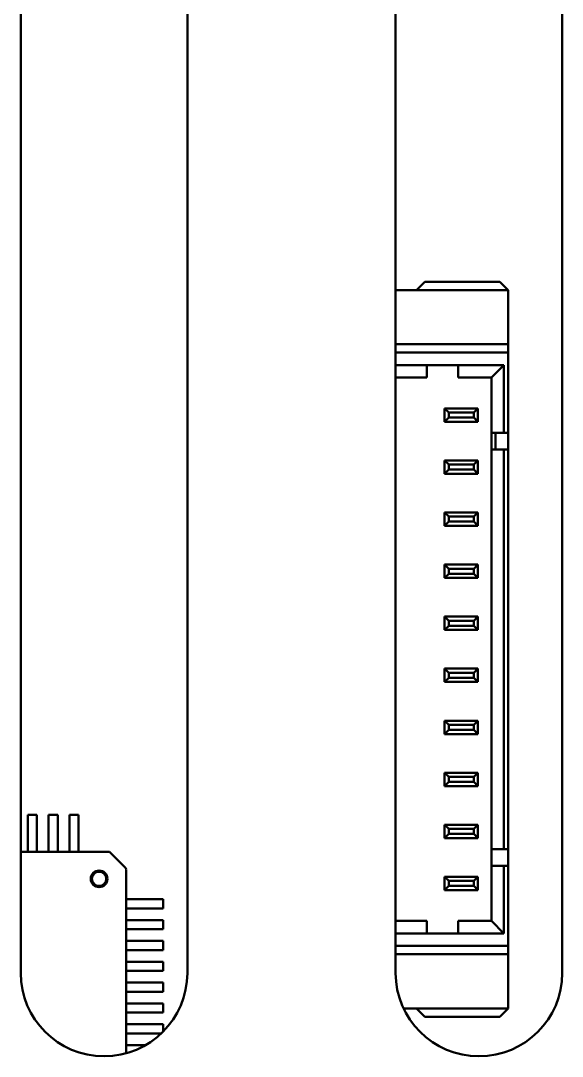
# Model space of a CAD drawing. Header units: millimetres. Extents: x 2121 to 4904, y 892 to 1933.
# Drawn here: x 2773.73 to 2786.73, y 1464.49 to 1489.36 of the extents above; entities that cross this region are included whole.
import ezdxf

# ---------------------------------------------------------------- set-up
doc = ezdxf.new("R2010")
doc.units = ezdxf.units.MM
doc.header["$LTSCALE"] = 1.8
doc.layers.add('외형선(ISO)', color=7, linetype='Continuous', lineweight=50)

msp = doc.modelspace()

# ---------------------------------------------------------------- linework, layer by layer
at = {"layer": '외형선(ISO)', "color": 7}
for p, q in [((2773.729, 1466.494), (2773.729, 1512.494)), ((2777.729, 1512.494), (2777.729, 1466.494)), ((2782.729, 1466.494), (2782.729, 1512.494)), ((2786.729, 1512.494), (2786.729, 1466.494)), ((2783.229, 1482.894), (2783.429, 1483.094)), ((2785.229, 1483.094), (2783.429, 1483.094)), ((2785.429, 1482.894), (2785.229, 1483.094)), ((2785.429, 1482.894), (2782.729, 1482.894)), ((2785.429, 1482.894), (2785.429, 1481.594)), ((2785.429, 1481.594), (2782.729, 1481.594)), ((2785.429, 1481.594), (2785.429, 1481.394)), ((2785.429, 1481.394), (2782.729, 1481.394)), ((2785.429, 1479.469), (2785.429, 1481.394)), ((2783.479, 1481.094), (2782.729, 1481.094)), ((2784.229, 1481.094), (2783.479, 1481.094)), ((2783.479, 1481.094), (2783.479, 1480.794)), ((2785.329, 1481.094), (2784.229, 1481.094)), ((2784.229, 1481.094), (2784.229, 1480.794)), ((2785.329, 1481.094), (2785.029, 1480.794)), ((2785.329, 1479.469), (2785.329, 1481.094)), ((2783.479, 1480.794), (2782.729, 1480.794)), ((2785.029, 1480.794), (2784.229, 1480.794)), ((2785.029, 1479.469), (2785.029, 1480.794)), ((2784.704, 1480.054), (2783.904, 1480.054)), ((2783.904, 1480.054), (2783.904, 1479.734)), ((2783.904, 1480.054), (2784.004, 1479.954)), ((2784.704, 1480.054), (2784.604, 1479.954)), ((2784.704, 1479.734), (2784.704, 1480.054)), ((2783.904, 1479.734), (2784.004, 1479.834)), ((2784.004, 1479.954), (2784.004, 1479.834)), ((2784.604, 1479.954), (2784.004, 1479.954)), ((2784.004, 1479.834), (2784.604, 1479.834)), ((2784.604, 1479.834), (2784.604, 1479.954)), ((2784.704, 1479.734), (2784.604, 1479.834)), ((2783.904, 1479.734), (2784.704, 1479.734)), ((2785.329, 1479.469), (2785.029, 1479.469)), ((2785.029, 1479.469), (2785.029, 1479.069)), ((2785.129, 1479.069), (2785.129, 1479.469)), ((2785.429, 1479.469), (2785.329, 1479.469)), ((2785.429, 1479.469), (2785.429, 1479.069)), ((2785.329, 1479.069), (2785.029, 1479.069)), ((2785.029, 1469.469), (2785.029, 1479.069)), ((2785.329, 1469.469), (2785.329, 1479.069)), ((2785.429, 1479.069), (2785.329, 1479.069)), ((2785.429, 1469.469), (2785.429, 1479.069)), ((2784.704, 1478.804), (2783.904, 1478.804)), ((2783.904, 1478.804), (2783.904, 1478.484)), ((2783.904, 1478.804), (2784.004, 1478.704)), ((2784.704, 1478.804), (2784.604, 1478.704)), ((2784.704, 1478.484), (2784.704, 1478.804)), ((2783.904, 1478.484), (2784.004, 1478.584)), ((2784.004, 1478.704), (2784.004, 1478.584)), ((2784.604, 1478.704), (2784.004, 1478.704)), ((2784.004, 1478.584), (2784.604, 1478.584)), ((2784.604, 1478.584), (2784.604, 1478.704)), ((2784.704, 1478.484), (2784.604, 1478.584)), ((2783.904, 1478.484), (2784.704, 1478.484)), ((2784.704, 1477.554), (2783.904, 1477.554)), ((2783.904, 1477.554), (2783.904, 1477.234)), ((2783.904, 1477.554), (2784.004, 1477.454)), ((2784.704, 1477.554), (2784.604, 1477.454)), ((2784.704, 1477.234), (2784.704, 1477.554)), ((2783.904, 1477.234), (2784.004, 1477.334)), ((2784.004, 1477.454), (2784.004, 1477.334)), ((2784.604, 1477.454), (2784.004, 1477.454)), ((2784.004, 1477.334), (2784.604, 1477.334)), ((2784.604, 1477.334), (2784.604, 1477.454)), ((2784.704, 1477.234), (2784.604, 1477.334)), ((2783.904, 1477.234), (2784.704, 1477.234)), ((2784.704, 1476.304), (2783.904, 1476.304)), ((2783.904, 1476.304), (2783.904, 1475.984)), ((2783.904, 1476.304), (2784.004, 1476.204)), ((2784.704, 1476.304), (2784.604, 1476.204)), ((2784.704, 1475.984), (2784.704, 1476.304)), ((2783.904, 1475.984), (2784.004, 1476.084)), ((2784.004, 1476.204), (2784.004, 1476.084)), ((2784.604, 1476.204), (2784.004, 1476.204)), ((2784.004, 1476.084), (2784.604, 1476.084)), ((2784.604, 1476.084), (2784.604, 1476.204)), ((2784.704, 1475.984), (2784.604, 1476.084)), ((2783.904, 1475.984), (2784.704, 1475.984)), ((2784.704, 1475.054), (2783.904, 1475.054)), ((2783.904, 1475.054), (2783.904, 1474.734)), ((2783.904, 1475.054), (2784.004, 1474.954)), ((2784.704, 1475.054), (2784.604, 1474.954)), ((2784.704, 1474.734), (2784.704, 1475.054)), ((2783.904, 1474.734), (2784.004, 1474.834)), ((2784.004, 1474.954), (2784.004, 1474.834)), ((2784.604, 1474.954), (2784.004, 1474.954)), ((2784.004, 1474.834), (2784.604, 1474.834)), ((2784.604, 1474.834), (2784.604, 1474.954)), ((2784.704, 1474.734), (2784.604, 1474.834)), ((2783.904, 1474.734), (2784.704, 1474.734)), ((2784.704, 1473.804), (2783.904, 1473.804)), ((2783.904, 1473.804), (2783.904, 1473.484)), ((2783.904, 1473.804), (2784.004, 1473.704)), ((2784.704, 1473.804), (2784.604, 1473.704)), ((2784.704, 1473.484), (2784.704, 1473.804)), ((2783.904, 1473.484), (2784.004, 1473.584)), ((2784.004, 1473.704), (2784.004, 1473.584)), ((2784.604, 1473.704), (2784.004, 1473.704)), ((2784.004, 1473.584), (2784.604, 1473.584)), ((2784.604, 1473.584), (2784.604, 1473.704)), ((2784.704, 1473.484), (2784.604, 1473.584)), ((2783.904, 1473.484), (2784.704, 1473.484)), ((2784.704, 1472.554), (2783.904, 1472.554)), ((2783.904, 1472.554), (2783.904, 1472.234)), ((2783.904, 1472.554), (2784.004, 1472.454)), ((2784.704, 1472.554), (2784.604, 1472.454)), ((2784.704, 1472.234), (2784.704, 1472.554)), ((2783.904, 1472.234), (2784.004, 1472.334)), ((2784.004, 1472.454), (2784.004, 1472.334)), ((2784.604, 1472.454), (2784.004, 1472.454)), ((2784.004, 1472.334), (2784.604, 1472.334)), ((2784.604, 1472.334), (2784.604, 1472.454)), ((2784.704, 1472.234), (2784.604, 1472.334)), ((2783.904, 1472.234), (2784.704, 1472.234)), ((2784.704, 1471.304), (2783.904, 1471.304)), ((2783.904, 1471.304), (2783.904, 1470.984)), ((2783.904, 1471.304), (2784.004, 1471.204)), ((2783.904, 1470.984), (2784.004, 1471.084)), ((2784.004, 1471.204), (2784.004, 1471.084)), ((2784.604, 1471.204), (2784.004, 1471.204)), ((2784.004, 1471.084), (2784.604, 1471.084)), ((2784.704, 1471.304), (2784.604, 1471.204)), ((2784.604, 1471.084), (2784.604, 1471.204)), ((2784.704, 1470.984), (2784.604, 1471.084)), ((2784.704, 1470.984), (2784.704, 1471.304)), ((2783.904, 1470.984), (2784.704, 1470.984)), ((2773.899, 1469.858), (2773.899, 1470.29)), ((2773.899, 1470.29), (2774.119, 1470.29)), ((2774.119, 1470.29), (2774.119, 1469.858)), ((2774.399, 1469.858), (2774.399, 1470.29)), ((2774.399, 1470.29), (2774.619, 1470.29)), ((2774.619, 1470.29), (2774.619, 1469.858)), ((2774.899, 1469.858), (2774.899, 1470.29)), ((2774.899, 1470.29), (2775.119, 1470.29)), ((2775.119, 1470.29), (2775.119, 1469.858)), ((2773.899, 1469.858), (2773.899, 1469.76)), ((2774.119, 1469.76), (2774.119, 1469.858)), ((2774.399, 1469.858), (2774.399, 1469.76)), ((2774.619, 1469.76), (2774.619, 1469.858)), ((2774.899, 1469.858), (2774.899, 1469.76)), ((2775.119, 1469.76), (2775.119, 1469.858)), ((2784.704, 1470.054), (2783.904, 1470.054)), ((2783.904, 1470.054), (2783.904, 1469.734)), ((2783.904, 1470.054), (2784.004, 1469.954)), ((2783.904, 1469.734), (2784.004, 1469.834)), ((2784.004, 1469.954), (2784.004, 1469.834)), ((2784.604, 1469.954), (2784.004, 1469.954)), ((2784.004, 1469.834), (2784.604, 1469.834)), ((2784.704, 1470.054), (2784.604, 1469.954)), ((2784.604, 1469.834), (2784.604, 1469.954)), ((2784.704, 1469.734), (2784.604, 1469.834)), ((2784.704, 1469.734), (2784.704, 1470.054)), ((2773.899, 1469.76), (2773.899, 1469.667)), ((2773.899, 1469.667), (2773.899, 1469.47)), ((2774.119, 1469.667), (2774.119, 1469.76)), ((2774.119, 1469.47), (2774.119, 1469.667)), ((2774.399, 1469.76), (2774.399, 1469.667)), ((2774.399, 1469.667), (2774.399, 1469.47)), ((2774.619, 1469.667), (2774.619, 1469.76)), ((2774.619, 1469.47), (2774.619, 1469.667)), ((2774.899, 1469.76), (2774.899, 1469.667)), ((2774.899, 1469.667), (2774.899, 1469.47)), ((2775.119, 1469.667), (2775.119, 1469.76)), ((2775.119, 1469.47), (2775.119, 1469.667)), ((2783.904, 1469.734), (2784.704, 1469.734)), ((2775.839, 1469.404), (2773.729, 1469.404)), ((2773.899, 1469.47), (2773.899, 1469.404)), ((2773.899, 1469.404), (2774.119, 1469.404)), ((2774.119, 1469.404), (2774.119, 1469.47)), ((2774.399, 1469.47), (2774.399, 1469.404)), ((2774.399, 1469.404), (2774.619, 1469.404)), ((2774.619, 1469.404), (2774.619, 1469.47)), ((2774.899, 1469.47), (2774.899, 1469.404)), ((2774.899, 1469.404), (2775.119, 1469.404)), ((2775.119, 1469.404), (2775.119, 1469.47)), ((2775.839, 1469.404), (2775.839, 1469.404)), ((2776.245, 1469.019), (2775.874, 1469.39)), ((2775.874, 1469.39), (2775.874, 1469.39)), ((2785.329, 1469.469), (2785.029, 1469.469)), ((2785.029, 1469.469), (2785.029, 1469.069)), ((2785.429, 1469.469), (2785.329, 1469.469)), ((2785.429, 1469.469), (2785.429, 1469.069)), ((2776.245, 1469.019), (2776.245, 1469.019)), ((2776.259, 1464.566), (2776.259, 1468.984)), ((2776.259, 1468.984), (2776.259, 1468.984)), ((2785.329, 1469.069), (2785.029, 1469.069)), ((2785.029, 1467.744), (2785.029, 1469.069)), ((2785.329, 1467.444), (2785.329, 1469.069)), ((2785.429, 1469.069), (2785.329, 1469.069)), ((2785.429, 1467.144), (2785.429, 1469.069)), ((2784.704, 1468.804), (2783.904, 1468.804)), ((2783.904, 1468.804), (2783.904, 1468.484)), ((2783.904, 1468.804), (2784.004, 1468.704)), ((2783.904, 1468.484), (2784.004, 1468.584)), ((2784.004, 1468.704), (2784.004, 1468.584)), ((2784.604, 1468.704), (2784.004, 1468.704)), ((2784.004, 1468.584), (2784.604, 1468.584)), ((2784.704, 1468.804), (2784.604, 1468.704)), ((2784.604, 1468.584), (2784.604, 1468.704)), ((2784.704, 1468.484), (2784.604, 1468.584)), ((2784.704, 1468.484), (2784.704, 1468.804)), ((2783.904, 1468.484), (2784.704, 1468.484)), ((2776.325, 1468.264), (2776.259, 1468.264)), ((2776.259, 1468.264), (2776.259, 1468.044)), ((2776.522, 1468.264), (2776.325, 1468.264)), ((2776.615, 1468.264), (2776.522, 1468.264)), ((2776.713, 1468.264), (2776.615, 1468.264)), ((2776.713, 1468.264), (2777.146, 1468.264)), ((2777.146, 1468.264), (2777.146, 1468.044)), ((2776.259, 1468.044), (2776.325, 1468.044)), ((2776.325, 1468.044), (2776.522, 1468.044)), ((2776.522, 1468.044), (2776.615, 1468.044)), ((2776.615, 1468.044), (2776.713, 1468.044)), ((2777.146, 1468.044), (2776.713, 1468.044)), ((2776.325, 1467.764), (2776.259, 1467.764)), ((2776.259, 1467.764), (2776.259, 1467.544)), ((2776.522, 1467.764), (2776.325, 1467.764)), ((2776.615, 1467.764), (2776.522, 1467.764)), ((2776.713, 1467.764), (2776.615, 1467.764)), ((2776.713, 1467.764), (2777.146, 1467.764)), ((2777.146, 1467.764), (2777.146, 1467.544)), ((2782.729, 1467.744), (2783.479, 1467.744)), ((2783.479, 1467.444), (2783.479, 1467.744)), ((2784.229, 1467.744), (2785.029, 1467.744)), ((2784.229, 1467.444), (2784.229, 1467.744)), ((2785.329, 1467.444), (2785.029, 1467.744)), ((2776.259, 1467.544), (2776.325, 1467.544)), ((2776.325, 1467.544), (2776.522, 1467.544)), ((2776.522, 1467.544), (2776.615, 1467.544)), ((2776.615, 1467.544), (2776.713, 1467.544)), ((2777.146, 1467.544), (2776.713, 1467.544)), ((2782.729, 1467.444), (2783.479, 1467.444)), ((2783.479, 1467.444), (2784.229, 1467.444)), ((2784.229, 1467.444), (2785.329, 1467.444)), ((2776.325, 1467.264), (2776.259, 1467.264)), ((2776.259, 1467.264), (2776.259, 1467.044)), ((2776.522, 1467.264), (2776.325, 1467.264)), ((2776.615, 1467.264), (2776.522, 1467.264)), ((2776.713, 1467.264), (2776.615, 1467.264)), ((2776.713, 1467.264), (2777.146, 1467.264)), ((2777.146, 1467.264), (2777.146, 1467.044)), ((2782.729, 1467.144), (2785.429, 1467.144)), ((2785.429, 1467.144), (2785.429, 1466.944)), ((2776.259, 1467.044), (2776.325, 1467.044)), ((2776.325, 1467.044), (2776.522, 1467.044)), ((2776.522, 1467.044), (2776.615, 1467.044)), ((2776.615, 1467.044), (2776.713, 1467.044)), ((2777.146, 1467.044), (2776.713, 1467.044)), ((2785.429, 1466.944), (2782.729, 1466.944)), ((2785.429, 1466.944), (2785.429, 1465.644)), ((2776.325, 1466.764), (2776.259, 1466.764)), ((2776.259, 1466.764), (2776.259, 1466.544)), ((2776.522, 1466.764), (2776.325, 1466.764)), ((2776.615, 1466.764), (2776.522, 1466.764)), ((2776.713, 1466.764), (2776.615, 1466.764)), ((2776.713, 1466.764), (2777.146, 1466.764)), ((2777.146, 1466.764), (2777.146, 1466.544)), ((2776.259, 1466.544), (2776.325, 1466.544)), ((2776.325, 1466.544), (2776.522, 1466.544)), ((2776.522, 1466.544), (2776.615, 1466.544)), ((2776.615, 1466.544), (2776.713, 1466.544)), ((2777.146, 1466.544), (2776.713, 1466.544)), ((2776.325, 1466.264), (2776.259, 1466.264)), ((2776.259, 1466.264), (2776.259, 1466.044)), ((2776.522, 1466.264), (2776.325, 1466.264)), ((2776.615, 1466.264), (2776.522, 1466.264)), ((2776.713, 1466.264), (2776.615, 1466.264)), ((2776.713, 1466.264), (2777.146, 1466.264)), ((2777.146, 1466.264), (2777.146, 1466.044)), ((2776.259, 1466.044), (2776.325, 1466.044)), ((2776.325, 1466.044), (2776.522, 1466.044)), ((2776.522, 1466.044), (2776.615, 1466.044)), ((2776.615, 1466.044), (2776.713, 1466.044)), ((2777.146, 1466.044), (2776.713, 1466.044)), ((2776.325, 1465.764), (2776.259, 1465.764)), ((2776.259, 1465.764), (2776.259, 1465.544)), ((2776.522, 1465.764), (2776.325, 1465.764)), ((2776.615, 1465.764), (2776.522, 1465.764)), ((2776.713, 1465.764), (2776.615, 1465.764)), ((2776.713, 1465.764), (2777.146, 1465.764)), ((2777.146, 1465.764), (2777.146, 1465.544)), ((2785.429, 1465.644), (2782.919, 1465.644)), ((2783.229, 1465.644), (2783.429, 1465.444)), ((2785.429, 1465.644), (2785.229, 1465.444)), ((2776.259, 1465.544), (2776.325, 1465.544)), ((2776.325, 1465.544), (2776.522, 1465.544)), ((2776.522, 1465.544), (2776.615, 1465.544)), ((2776.615, 1465.544), (2776.713, 1465.544)), ((2777.146, 1465.544), (2776.713, 1465.544)), ((2785.229, 1465.444), (2783.429, 1465.444)), ((2776.325, 1465.264), (2776.259, 1465.264)), ((2776.259, 1465.264), (2776.259, 1465.044)), ((2776.522, 1465.264), (2776.325, 1465.264)), ((2776.615, 1465.264), (2776.522, 1465.264)), ((2776.713, 1465.264), (2776.615, 1465.264)), ((2776.713, 1465.264), (2777.146, 1465.264)), ((2777.146, 1465.264), (2777.146, 1465.082)), ((2776.259, 1465.044), (2776.325, 1465.044)), ((2776.325, 1465.044), (2776.522, 1465.044)), ((2776.522, 1465.044), (2776.615, 1465.044)), ((2776.615, 1465.044), (2776.713, 1465.044)), ((2777.107, 1465.044), (2776.713, 1465.044)), ((2776.325, 1464.764), (2776.259, 1464.764)), ((2776.259, 1464.764), (2776.259, 1464.566)), ((2776.522, 1464.764), (2776.325, 1464.764)), ((2776.615, 1464.764), (2776.522, 1464.764)), ((2776.713, 1464.764), (2776.615, 1464.764)), ((2776.713, 1464.764), (2776.733, 1464.764))]:
    msp.add_line(p, q, dxfattribs=at)
for radius in [0.2, 0.171]:
    msp.add_circle((2775.611, 1468.756), radius, dxfattribs=at)
for centre in [(2775.729, 1466.494), (2784.729, 1466.494)]:
    msp.add_arc(centre, 2, 180, 0, dxfattribs=at)
for centre, major_axis, start_param, end_param in [((2775.839, 1469.355), (-0.0459, 0.019), 4.326408, 5.09837), ((2776.21, 1468.984), (0.019, -0.0459), 1.184815, 1.956777)]:
    msp.add_ellipse(centre, major_axis=major_axis, ratio=0.993389, start_param=start_param, end_param=end_param, dxfattribs=at)

doc.saveas('drawing.dxf')
